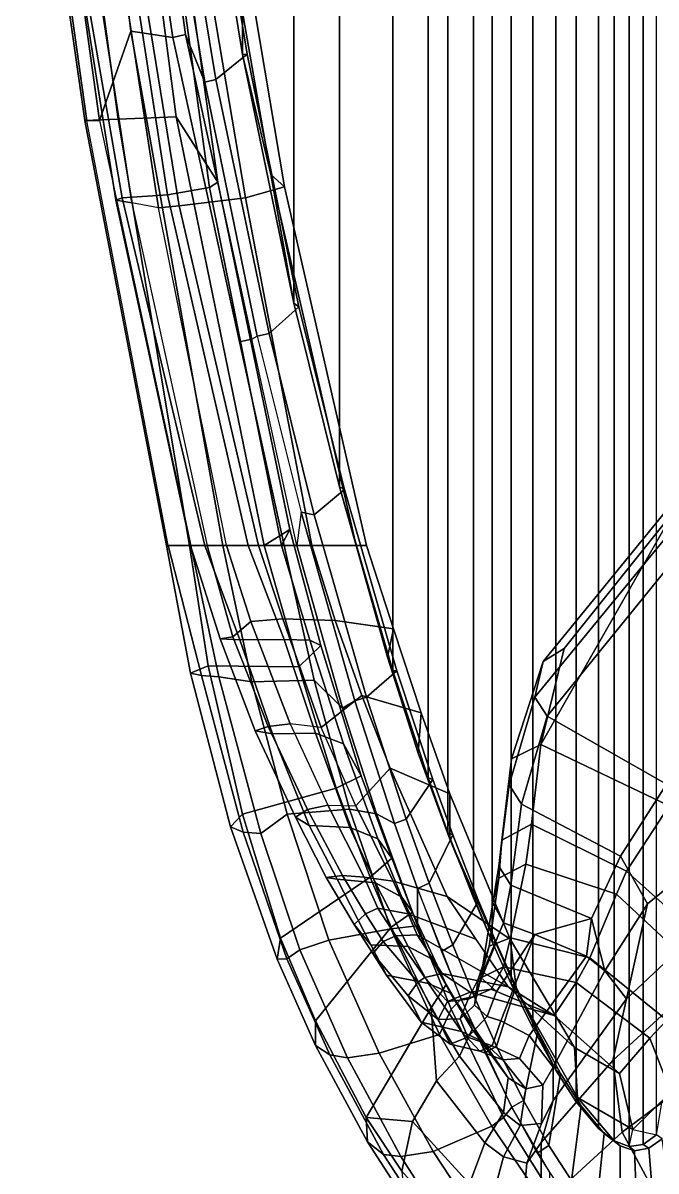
# Model space of a CAD drawing. Header units: inches. Extents: x -15.6 to 12, y -13.7 to 13.7.
# Drawn here: x -13.2 to -9.93, y -10.49 to -4.57 of the extents above; entities that cross this region are included whole.
import ezdxf

# ---------------------------------------------------------------- set-up
doc = ezdxf.new("R2010")
doc.units = ezdxf.units.IN
doc.header["$MEASUREMENT"] = 0
doc.layers.add('SEAT-FABRICBACK', color=5, linetype='Continuous')
doc.layers.add('SEAT-FRAME', color=5, linetype='Continuous')

msp = doc.modelspace()

# ---------------------------------------------------------------- linework, layer by layer
at = {"layer": 'SEAT-FABRICBACK'}
for points in [[(-10.23, -10.2719, 36.7637), (-10.1486, -10.3362, 36.498), (-10.1486, 10.3362, 36.498), (-10.23, 10.2719, 36.7637)], [(-10.0717, -10.3642, 36.2099), (-10.0717, 10.3642, 36.2099), (-10.1486, 10.3362, 36.498), (-10.1486, -10.3362, 36.498)], [(-10.0717, -10.3642, 36.2099), (-9.999, -10.3537, 35.8952), (-9.999, 10.3537, 35.8952), (-10.0717, 10.3642, 36.2099)], [(-9.9306, -10.3041, 35.5561), (-9.9306, 10.3041, 35.5561), (-9.999, 10.3537, 35.8952), (-9.999, -10.3537, 35.8952)], [(-10.23, -10.2719, 36.7637), (-10.23, 10.2719, 36.7637), (-10.3448, 10.1342, 37.0857), (-10.3448, -10.1342, 37.0857)], [(-10.4499, -9.971, 37.342), (-10.3448, -10.1342, 37.0857), (-10.3448, 10.1342, 37.0857), (-10.4499, 9.971, 37.342)], [(-10.4499, -9.971, 37.342), (-10.4499, 9.971, 37.342), (-10.5692, 9.7523, 37.5995), (-10.5692, -9.7523, 37.5995)], [(-10.6805, -9.5248, 37.8159), (-10.5692, -9.7523, 37.5995), (-10.5692, 9.7523, 37.5995), (-10.6805, 9.5248, 37.8159)], [(-10.6805, -9.5248, 37.8159), (-10.6805, 9.5248, 37.8159), (-10.7789, 9.3083, 37.9903), (-10.7789, -9.3083, 37.9903)], [(-10.8748, -9.0807, 38.1405), (-10.7789, -9.3083, 37.9903), (-10.7789, 9.3083, 37.9903), (-10.8748, 9.0807, 38.1405)], [(-10.8748, -9.0807, 38.1405), (-10.8748, 9.0807, 38.1405), (-11.0067, 8.7439, 38.3205), (-11.0067, -8.7439, 38.3205)], [(-11.1085, -8.4624, 38.4381), (-11.0067, -8.7439, 38.3205), (-11.0067, 8.7439, 38.3205), (-11.1085, 8.4624, 38.4381)], [(-11.1085, -8.4624, 38.4381), (-11.1085, 8.4624, 38.4381), (-11.2918, 7.9094, 38.6159), (-11.2918, -7.9094, 38.6159)], [(-11.5667, -6.9597, 38.84), (-11.2918, -7.9094, 38.6159), (-11.2918, 7.9094, 38.6159), (-11.5667, 6.9597, 38.84)], [(-11.5667, -6.9597, 38.84), (-11.5667, 6.9597, 38.84), (-11.803, 6.012, 39.0286), (-11.803, -6.012, 39.0286)], [(-12.0665, -4.7289, 39.2384), (-11.803, -6.012, 39.0286), (-11.803, 6.012, 39.0286), (-12.0665, 4.7289, 39.2384)], [(-12.0665, -4.7289, 39.2384), (-12.0665, 4.7289, 39.2384), (-12.211, 3.8391, 39.3488), (-12.211, -3.8391, 39.3488)]]:
    msp.add_3dface(points, dxfattribs=at)
at = {"layer": 'SEAT-FRAME'}
for points in [[(-12.7083, -5.0633, 38.9691), (-12.8805, -5.0707, 39.3653), (-13.2002, -2.8321, 39.5915), (-13.0144, -2.8199, 39.2024)], [(-12.8805, -5.0707, 39.3653), (-12.8704, -5.0718, 39.6491), (-13.1841, -2.8349, 39.8781), (-13.2002, -2.8321, 39.5915)], [(-12.8704, -5.0718, 39.6491), (-12.806, -5.0703, 39.7698), (-13.1169, -2.8336, 40.0006), (-13.1841, -2.8349, 39.8781)], [(-13.1169, -2.8336, 40.0006), (-12.806, -5.0703, 39.7698), (-12.6442, -4.6089, 39.8551), (-12.8647, -2.7879, 40.0053)], [(-12.7037, -2.8043, 39.012), (-12.4091, -5.0517, 38.7554), (-12.7083, -5.0633, 38.9691), (-13.0144, -2.8199, 39.2024)], [(-12.8647, -2.7879, 40.0053), (-12.6442, -4.6089, 39.8551), (-12.4261, -4.6413, 39.798), (-12.7016, -2.8108, 39.9696)], [(-12.4509, -3.5632, 38.6715), (-12.1951, -5.3889, 38.448), (-12.4091, -5.0517, 38.7554), (-12.7037, -2.8043, 39.012)], [(-12.3606, -4.6258, 39.7594), (-12.5545, -3.2375, 39.8934), (-12.7016, -2.8108, 39.9696), (-12.4261, -4.6413, 39.798)], [(-11.8511, -5.4132, 38.4467), (-12.156, -3.595, 38.468), (-12.2416, -3.5126, 39.2788), (-11.9211, -5.3484, 39.0549)], [(-12.2416, -3.5126, 39.2788), (-12.211, -3.8391, 39.3488), (-12.0665, -4.7289, 39.2384), (-11.9211, -5.3484, 39.0549)], [(-12.4884, -3.5929, 38.3807), (-12.7313, -3.6628, 37.6948), (-12.455, -5.4534, 37.7624), (-12.2383, -5.416, 38.1804)], [(-12.4884, -3.5929, 38.3807), (-12.2383, -5.416, 38.1804), (-12.1951, -5.3889, 38.448), (-12.4509, -3.5632, 38.6715)], [(-11.8511, -5.4132, 38.4467), (-12.0513, -5.4685, 37.8669), (-12.3579, -3.6616, 37.8156), (-12.156, -3.595, 38.468)], [(-12.9956, -3.6973, 37.3582), (-12.6884, -5.4699, 37.5307), (-12.455, -5.4534, 37.7624), (-12.7313, -3.6628, 37.6948)], [(-12.3936, -5.51, 37.3669), (-12.6853, -3.7224, 37.2229), (-12.3579, -3.6616, 37.8156), (-12.0513, -5.4685, 37.8669)], [(-12.9956, -3.6973, 37.3582), (-13.0012, -3.7095, 37.2313), (-12.7205, -5.482, 37.4081), (-12.6884, -5.4699, 37.5307)], [(-13.0012, -3.7095, 37.2313), (-12.9118, -3.7108, 37.1338), (-12.6381, -5.4956, 37.3103), (-12.7205, -5.482, 37.4081)], [(-12.9118, -3.7108, 37.1338), (-12.7796, -3.7162, 37.1303), (-12.5008, -5.5215, 37.3075), (-12.6381, -5.4956, 37.3103)], [(-12.7796, -3.7162, 37.1303), (-12.6853, -3.7224, 37.2229), (-12.3936, -5.51, 37.3669), (-12.5008, -5.5215, 37.3075)], [(-12.205, -4.8586, 39.6495), (-12.0439, -4.7284, 39.2746), (-12.1871, -3.8449, 39.3833), (-12.3646, -3.8891, 39.7695)], [(-12.211, -3.8391, 39.3488), (-12.1871, -3.8449, 39.3833), (-12.0439, -4.7284, 39.2746), (-12.0665, -4.7289, 39.2384)], [(-12.46, -3.9143, 39.8281), (-12.3606, -4.6258, 39.7594), (-12.2622, -4.872, 39.6683), (-12.4216, -3.9005, 39.7896)], [(-12.205, -4.8586, 39.6495), (-12.3646, -3.8891, 39.7695), (-12.4216, -3.9005, 39.7896), (-12.2622, -4.872, 39.6683)], [(-12.3341, -7.2625, 39.4447), (-12.1692, -7.2625, 39.4559), (-12.6442, -4.6089, 39.8551), (-12.806, -5.0703, 39.7698)], [(-12.1692, -7.2625, 39.4559), (-11.8526, -7.2625, 39.3682), (-12.4261, -4.6413, 39.798), (-12.6442, -4.6089, 39.8551)], [(-12.0184, -6.1985, 39.502), (-12.3606, -4.6258, 39.7594), (-12.4261, -4.6413, 39.798), (-12.0824, -6.2122, 39.5404)], [(-11.9914, -6.1823, 39.4523), (-12.2622, -4.872, 39.6683), (-12.3606, -4.6258, 39.7594), (-12.0184, -6.1985, 39.502)], [(-12.205, -4.8586, 39.6495), (-11.9302, -6.1698, 39.4295), (-11.7757, -6.0319, 39.0616), (-12.0439, -4.7284, 39.2746)], [(-11.803, -6.012, 39.0286), (-12.0665, -4.7289, 39.2384), (-12.0439, -4.7284, 39.2746), (-11.7757, -6.0319, 39.0616)], [(-11.803, -6.012, 39.0286), (-11.9211, -5.3484, 39.0549), (-12.0665, -4.7289, 39.2384)], [(-12.205, -4.8586, 39.6495), (-12.2622, -4.872, 39.6683), (-11.9914, -6.1823, 39.4523), (-11.9302, -6.1698, 39.4295)], [(-12.7083, -5.0633, 38.9691), (-12.3412, -7.2625, 38.7516), (-12.4593, -7.2625, 39.065), (-12.8805, -5.0707, 39.3653)], [(-12.8805, -5.0707, 39.3653), (-12.4593, -7.2625, 39.065), (-12.4515, -7.2625, 39.3597), (-12.8704, -5.0718, 39.6491)], [(-12.3341, -7.2625, 39.4447), (-12.4515, -7.2625, 39.3597), (-12.8704, -5.0718, 39.6491), (-12.806, -5.0703, 39.7698)], [(-11.9547, -7.2625, 38.3983), (-12.3412, -7.2625, 38.7516), (-12.7083, -5.0633, 38.9691), (-12.4091, -5.0517, 38.7554)], [(-11.8231, -7.181, 38.1776), (-11.9547, -7.2625, 38.3983), (-12.4091, -5.0517, 38.7554), (-12.1951, -5.3889, 38.448)], [(-12.2383, -5.416, 38.1804), (-11.8652, -7.2625, 37.9686), (-11.8231, -7.181, 38.1776), (-12.1951, -5.3889, 38.448)], [(-11.4804, -7.2625, 38.6946), (-11.4273, -7.2625, 38.1711), (-11.8511, -5.4132, 38.4467), (-11.9211, -5.3484, 39.0549)], [(-11.9211, -5.3484, 39.0549), (-11.803, -6.012, 39.0286), (-11.5667, -6.9597, 38.84), (-11.4804, -7.2625, 38.6946)], [(-12.2383, -5.416, 38.1804), (-12.455, -5.4534, 37.7624), (-12.0383, -7.2625, 37.7779), (-11.8652, -7.2625, 37.9686)], [(-11.7091, -7.2625, 37.6847), (-12.0513, -5.4685, 37.8669), (-11.8511, -5.4132, 38.4467), (-11.4273, -7.2625, 38.1711)], [(-12.6884, -5.4699, 37.5307), (-12.7205, -5.482, 37.4081), (-12.3351, -7.2625, 37.5312), (-12.2609, -7.2625, 37.6693)], [(-12.6381, -5.4956, 37.3103), (-12.2503, -7.2625, 37.4139), (-12.3351, -7.2625, 37.5312), (-12.7205, -5.482, 37.4081)], [(-12.6884, -5.4699, 37.5307), (-12.2609, -7.2625, 37.6693), (-12.0383, -7.2625, 37.7779), (-12.455, -5.4534, 37.7624)], [(-12.1494, -7.2625, 37.3962), (-12.5008, -5.5215, 37.3075), (-12.6381, -5.4956, 37.3103), (-12.2503, -7.2625, 37.4139)], [(-11.7091, -7.2625, 37.6847), (-11.9846, -7.2625, 37.4553), (-12.3936, -5.51, 37.3669), (-12.0513, -5.4685, 37.8669)], [(-12.3936, -5.51, 37.3669), (-11.9846, -7.2625, 37.4553), (-12.1494, -7.2625, 37.3962), (-12.5008, -5.5215, 37.3075)], [(-11.6976, -7.1047, 39.238), (-11.5403, -6.9748, 38.871), (-11.7757, -6.0319, 39.0616), (-11.9302, -6.1698, 39.4295)], [(-11.803, -6.012, 39.0286), (-11.7757, -6.0319, 39.0616), (-11.5403, -6.9748, 38.871), (-11.5667, -6.9597, 38.84)], [(-12.0184, -6.1985, 39.502), (-12.0824, -6.2122, 39.5404), (-11.8526, -7.2625, 39.3682), (-11.7869, -7.2625, 39.3278)], [(-12.0184, -6.1985, 39.502), (-11.9914, -6.1823, 39.4523), (-11.7651, -7.092, 39.2647), (-11.7869, -7.2625, 39.3278)], [(-11.6976, -7.1047, 39.238), (-11.9302, -6.1698, 39.4295), (-11.9914, -6.1823, 39.4523), (-11.7651, -7.092, 39.2647)], [(-9.8649, -8.6069, 32.431), (-8.6729, -7.0975, 28.5796), (-9.5879, -6.6457, 28.3812), (-10.5281, -8.2904, 32.4046)], [(-9.5879, -6.6457, 28.3812), (-9.6784, -6.8829, 28.7458), (-10.4077, -7.7956, 31.5348), (-10.5281, -8.2904, 32.4046)], [(-9.7751, -6.9547, 28.7616), (-10.5148, -7.8623, 31.5097), (-10.4077, -7.7956, 31.5348), (-9.6784, -6.8829, 28.7458)], [(-11.6976, -7.1047, 39.238), (-11.4278, -8.0465, 39.0129), (-11.27, -7.9097, 38.6531), (-11.5403, -6.9748, 38.871)], [(-11.2918, -7.9094, 38.6159), (-11.5667, -6.9597, 38.84), (-11.5403, -6.9748, 38.871), (-11.27, -7.9097, 38.6531)], [(-11.3184, -7.8395, 38.5576), (-11.4804, -7.2625, 38.6946), (-11.5667, -6.9597, 38.84), (-11.2918, -7.9094, 38.6159)], [(-9.8022, -7.1232, 28.7585), (-10.5578, -8.0454, 31.5), (-10.5148, -7.8623, 31.5097), (-9.7751, -6.9547, 28.7616)], [(-11.487, -8.0657, 39.0305), (-11.7651, -7.092, 39.2647), (-11.7869, -7.2625, 39.3278), (-11.5511, -8.1024, 39.1125)], [(-11.6976, -7.1047, 39.238), (-11.7651, -7.092, 39.2647), (-11.487, -8.0657, 39.0305), (-11.4278, -8.0465, 39.0129)], [(-10.5578, -8.0454, 31.5), (-9.8022, -7.1232, 28.7585), (-9.7378, -7.2119, 28.7733), (-10.4956, -8.1433, 31.5142)], [(-11.9547, -7.2625, 38.3983), (-11.8231, -7.181, 38.1776), (-11.6627, -7.7795, 38.0857), (-11.7761, -7.8895, 38.2544)], [(-11.7199, -7.7522, 37.8746), (-11.6627, -7.7795, 38.0857), (-11.8231, -7.181, 38.1776), (-11.8652, -7.2625, 37.9686)], [(-10.4956, -8.1433, 31.5142), (-9.7378, -7.2119, 28.7733), (-9.0283, -7.593, 28.9361), (-9.8788, -8.4941, 31.6456)], [(-12.2437, -7.8848, 38.7285), (-12.3355, -7.9224, 39.1193), (-12.4593, -7.2625, 39.065), (-12.3412, -7.2625, 38.7516)], [(-12.3355, -7.9224, 39.1193), (-12.2785, -7.9345, 39.2555), (-12.4515, -7.2625, 39.3597), (-12.4593, -7.2625, 39.065)], [(-12.2785, -7.9345, 39.2555), (-12.1897, -7.9413, 39.3032), (-12.3341, -7.2625, 39.4447), (-12.4515, -7.2625, 39.3597)], [(-12.2437, -7.8848, 38.7285), (-12.3412, -7.2625, 38.7516), (-11.9547, -7.2625, 38.3983), (-11.7761, -7.8895, 38.2544)], [(-12.1816, -7.7445, 37.4911), (-12.3351, -7.2625, 37.5312), (-12.2503, -7.2625, 37.4139), (-12.1171, -7.7351, 37.3854)], [(-12.1816, -7.7445, 37.4911), (-12.081, -7.7498, 37.6305), (-12.2609, -7.2625, 37.6693), (-12.3351, -7.2625, 37.5312)], [(-12.3341, -7.2625, 39.4447), (-12.1897, -7.9413, 39.3032), (-12.0186, -7.9672, 39.3103), (-12.1692, -7.2625, 39.4559)], [(-11.8528, -7.7478, 37.736), (-12.0383, -7.2625, 37.7779), (-12.2609, -7.2625, 37.6693), (-12.081, -7.7498, 37.6305)], [(-12.2503, -7.2625, 37.4139), (-12.1494, -7.2625, 37.3962), (-12.0249, -7.6558, 37.3626), (-12.1171, -7.7351, 37.3854)], [(-12.1692, -7.2625, 39.4559), (-12.0186, -7.9672, 39.3103), (-11.6974, -7.9583, 39.2233), (-11.8526, -7.2625, 39.3682)], [(-11.9846, -7.2625, 37.4553), (-11.8596, -7.6421, 37.4288), (-12.0249, -7.6558, 37.3626), (-12.1494, -7.2625, 37.3962)], [(-11.8528, -7.7478, 37.736), (-11.7199, -7.7522, 37.8746), (-11.8652, -7.2625, 37.9686), (-12.0383, -7.2625, 37.7779)], [(-11.9846, -7.2625, 37.4553), (-11.7091, -7.2625, 37.6847), (-11.5882, -7.6506, 37.612), (-11.8596, -7.6421, 37.4288)], [(-11.8526, -7.2625, 39.3682), (-11.6974, -7.9583, 39.2233), (-11.5511, -8.1024, 39.1125), (-11.7869, -7.2625, 39.3278)], [(-11.4273, -7.2625, 38.1711), (-11.2871, -7.6939, 38.106), (-11.5882, -7.6506, 37.612), (-11.7091, -7.2625, 37.6847)], [(-11.4273, -7.2625, 38.1711), (-11.4804, -7.2625, 38.6946), (-11.3184, -7.8395, 38.5576), (-11.2871, -7.6939, 38.106)], [(-12.0249, -7.6558, 37.3626), (-11.8596, -7.6421, 37.4288), (-11.6617, -8.2023, 37.3059), (-11.8213, -8.1828, 37.2729)], [(-11.8596, -7.6421, 37.4288), (-11.5882, -7.6506, 37.612), (-11.4514, -8.0376, 37.5286), (-11.6617, -8.2023, 37.3059)], [(-12.1171, -7.7351, 37.3854), (-12.0249, -7.6558, 37.3626), (-11.8213, -8.1828, 37.2729), (-11.9355, -8.1972, 37.2994)], [(-11.5882, -7.6506, 37.612), (-11.2871, -7.6939, 38.106), (-11.1452, -8.126, 37.9697), (-11.4514, -8.0376, 37.5286)], [(-11.1452, -8.126, 37.9697), (-11.2871, -7.6939, 38.106), (-11.3184, -7.8395, 38.5576), (-11.1608, -8.3357, 38.404)], [(-12.1816, -7.7445, 37.4911), (-12.1171, -7.7351, 37.3854), (-11.9355, -8.1972, 37.2994), (-12.0013, -8.2198, 37.398)], [(-12.0013, -8.2198, 37.398), (-11.9131, -8.2353, 37.5345), (-12.081, -7.7498, 37.6305), (-12.1816, -7.7445, 37.4911)], [(-11.6898, -8.2323, 37.6323), (-11.8528, -7.7478, 37.736), (-12.081, -7.7498, 37.6305), (-11.9131, -8.2353, 37.5345)], [(-11.6898, -8.2323, 37.6323), (-11.5458, -8.2867, 37.745), (-11.7199, -7.7522, 37.8746), (-11.8528, -7.7478, 37.736)], [(-11.7199, -7.7522, 37.8746), (-11.5458, -8.2867, 37.745), (-11.4554, -8.4511, 37.8942), (-11.6627, -7.7795, 38.0857)], [(-11.5829, -8.5153, 38.0587), (-11.7761, -7.8895, 38.2544), (-11.6627, -7.7795, 38.0857), (-11.4554, -8.4511, 37.8942)], [(-10.6792, -8.3647, 32.3168), (-10.5281, -8.2904, 32.4046), (-10.4077, -7.7956, 31.5348), (-10.5148, -7.8623, 31.5097)], [(-11.3184, -7.8395, 38.5576), (-11.2918, -7.9094, 38.6159), (-11.1085, -8.4624, 38.4381), (-11.1608, -8.3357, 38.404)], [(-10.6906, -8.4989, 32.3148), (-10.6792, -8.3647, 32.3168), (-10.5148, -7.8623, 31.5097), (-10.5578, -8.0454, 31.5)], [(-12.2437, -7.8848, 38.7285), (-12.0673, -8.6505, 38.6095), (-12.1286, -8.7157, 38.8987), (-12.3355, -7.9224, 39.1193)], [(-12.3355, -7.9224, 39.1193), (-12.1286, -8.7157, 38.8987), (-12.0644, -8.7422, 39.0288), (-12.2785, -7.9345, 39.2555)], [(-12.2785, -7.9345, 39.2555), (-12.0644, -8.7422, 39.0288), (-11.9731, -8.7487, 39.0715), (-12.1897, -7.9413, 39.3032)], [(-12.2437, -7.8848, 38.7285), (-11.7761, -7.8895, 38.2544), (-11.5829, -8.5153, 38.0587), (-12.0673, -8.6505, 38.6095)], [(-11.2229, -8.6757, 38.8114), (-11.0856, -8.4705, 38.4751), (-11.27, -7.9097, 38.6531), (-11.4278, -8.0465, 39.0129)], [(-11.2918, -7.9094, 38.6159), (-11.27, -7.9097, 38.6531), (-11.0856, -8.4705, 38.4751), (-11.1085, -8.4624, 38.4381)], [(-11.9731, -8.7487, 39.0715), (-11.8359, -8.6502, 39.1181), (-12.0186, -7.9672, 39.3103), (-12.1897, -7.9413, 39.3032)], [(-11.8359, -8.6502, 39.1181), (-11.5141, -8.624, 39.0316), (-11.6974, -7.9583, 39.2233), (-12.0186, -7.9672, 39.3103)], [(-11.5141, -8.624, 39.0316), (-11.3763, -8.6488, 38.9289), (-11.5511, -8.1024, 39.1125), (-11.6974, -7.9583, 39.2233)], [(-11.4822, -8.607, 37.1468), (-11.6617, -8.2023, 37.3059), (-11.4514, -8.0376, 37.5286), (-11.3042, -8.4128, 37.4105)], [(-11.2229, -8.6757, 38.8114), (-11.4278, -8.0465, 39.0129), (-11.487, -8.0657, 39.0305), (-11.2835, -8.6975, 38.8309)], [(-11.3042, -8.4128, 37.4105), (-11.4514, -8.0376, 37.5286), (-11.1452, -8.126, 37.9697), (-10.997, -8.5442, 37.8062)], [(-10.5578, -8.0454, 31.5), (-10.4956, -8.1433, 31.5142), (-10.6279, -8.5985, 32.3279), (-10.6906, -8.4989, 32.3148)], [(-11.487, -8.0657, 39.0305), (-11.5511, -8.1024, 39.1125), (-11.3763, -8.6488, 38.9289), (-11.2835, -8.6975, 38.8309)], [(-11.1452, -8.126, 37.9697), (-11.1608, -8.3357, 38.404), (-10.9964, -8.7789, 38.2104), (-10.997, -8.5442, 37.8062)], [(-10.4956, -8.1433, 31.5142), (-9.8788, -8.4941, 31.6456), (-10.1166, -8.8663, 32.4373), (-10.6279, -8.5985, 32.3279)], [(-11.7939, -8.6653, 37.2212), (-12.0013, -8.2198, 37.398), (-11.9355, -8.1972, 37.2994), (-11.7321, -8.6251, 37.1361)], [(-11.9131, -8.2353, 37.5345), (-12.0013, -8.2198, 37.398), (-11.7939, -8.6653, 37.2212), (-11.7235, -8.709, 37.3511)], [(-11.7321, -8.6251, 37.1361), (-11.9355, -8.1972, 37.2994), (-11.8213, -8.1828, 37.2729), (-11.6266, -8.6033, 37.1098)], [(-11.6898, -8.2323, 37.6323), (-11.9131, -8.2353, 37.5345), (-11.7235, -8.709, 37.3511), (-11.5126, -8.7183, 37.4329)], [(-11.6617, -8.2023, 37.3059), (-11.8213, -8.1828, 37.2729), (-11.6266, -8.6033, 37.1098), (-11.4822, -8.607, 37.1468)], [(-11.5458, -8.2867, 37.745), (-11.6898, -8.2323, 37.6323), (-11.5126, -8.7183, 37.4329), (-11.3695, -8.7768, 37.5226)], [(-11.3695, -8.7768, 37.5226), (-11.2967, -8.8776, 37.6887), (-11.4554, -8.4511, 37.8942), (-11.5458, -8.2867, 37.745)], [(-10.6792, -8.3647, 32.3168), (-10.7294, -8.7846, 32.9659), (-10.5751, -8.7012, 33.0276), (-10.5281, -8.2904, 32.4046)], [(-10.5281, -8.2904, 32.4046), (-10.5751, -8.7012, 33.0276), (-10.0852, -8.9433, 33.1419), (-9.8649, -8.6069, 32.431)], [(-10.9964, -8.7789, 38.2104), (-11.1608, -8.3357, 38.404), (-11.1085, -8.4624, 38.4381), (-11.0067, -8.7439, 38.3205)], [(-11.4822, -8.607, 37.1468), (-11.3042, -8.4128, 37.4105), (-11.0106, -9.0738, 37), (-11.2893, -8.9949, 36.8736)], [(-11.3042, -8.4128, 37.4105), (-10.997, -8.5442, 37.8062), (-10.6865, -9.2954, 37.3558), (-11.0106, -9.0738, 37)], [(-10.6906, -8.4989, 32.3148), (-10.7441, -8.9176, 32.9684), (-10.7294, -8.7846, 32.9659), (-10.6792, -8.3647, 32.3168)], [(-11.5829, -8.5153, 38.0587), (-11.4554, -8.4511, 37.8942), (-11.2967, -8.8776, 37.6887), (-11.4076, -8.9751, 37.8462)], [(-11.2229, -8.6757, 38.8114), (-11.1041, -9.0064, 38.6689), (-10.9818, -8.7571, 38.3509), (-11.0856, -8.4705, 38.4751)], [(-11.0067, -8.7439, 38.3205), (-11.1085, -8.4624, 38.4381), (-11.0856, -8.4705, 38.4751), (-10.9818, -8.7571, 38.3509)], [(-11.8706, -9.2897, 38.4195), (-12.0673, -8.6505, 38.6095), (-11.5829, -8.5153, 38.0587), (-11.4076, -8.9751, 37.8462)], [(-10.7441, -8.9176, 32.9684), (-10.6906, -8.4989, 32.3148), (-10.6279, -8.5985, 32.3279), (-10.6817, -9.0153, 32.9791)], [(-10.1166, -8.8663, 32.4373), (-9.8788, -8.4941, 31.6456), (-9.6323, -8.8338, 31.847), (-9.9762, -9.1129, 32.6846)], [(-10.6865, -9.2954, 37.3558), (-10.997, -8.5442, 37.8062), (-10.9964, -8.7789, 38.2104), (-10.6539, -9.5557, 37.6736)], [(-11.8359, -8.6502, 39.1181), (-11.6213, -9.2993, 38.8669), (-11.3018, -9.2409, 38.7813), (-11.5141, -8.624, 39.0316)], [(-11.7939, -8.6653, 37.2212), (-11.7321, -8.6251, 37.1361), (-11.5502, -8.9666, 36.8918), (-11.6353, -8.9773, 36.9931)], [(-11.7321, -8.6251, 37.1361), (-11.6266, -8.6033, 37.1098), (-11.44, -8.9753, 36.846), (-11.5502, -8.9666, 36.8918)], [(-11.6266, -8.6033, 37.1098), (-11.4822, -8.607, 37.1468), (-11.2893, -8.9949, 36.8736), (-11.44, -8.9753, 36.846)], [(-11.5141, -8.624, 39.0316), (-11.3018, -9.2409, 38.7813), (-11.1643, -9.2263, 38.6743), (-11.3763, -8.6488, 38.9289)], [(-11.1645, -9.0332, 38.6884), (-11.2835, -8.6975, 38.8309), (-11.3763, -8.6488, 38.9289), (-11.1643, -9.2263, 38.6743)], [(-10.6817, -9.0153, 32.9791), (-10.6279, -8.5985, 32.3279), (-10.1166, -8.8663, 32.4373), (-10.2661, -9.1882, 33.0848)], [(-9.5689, -9.406, 33.2007), (-9.3833, -9.2061, 32.5326), (-9.8649, -8.6069, 32.431), (-10.0852, -8.9433, 33.1419)], [(-11.8706, -9.2897, 38.4195), (-11.8888, -9.3975, 38.6395), (-12.1286, -8.7157, 38.8987), (-12.0673, -8.6505, 38.6095)], [(-11.9731, -8.7487, 39.0715), (-11.772, -9.3496, 38.832), (-11.6213, -9.2993, 38.8669), (-11.8359, -8.6502, 39.1181)], [(-11.7235, -8.709, 37.3511), (-11.7939, -8.6653, 37.2212), (-11.6353, -8.9773, 36.9931), (-11.5794, -8.9856, 37.1721)], [(-11.3807, -9.0033, 37.2511), (-11.5126, -8.7183, 37.4329), (-11.7235, -8.709, 37.3511), (-11.5794, -8.9856, 37.1721)], [(-11.2229, -8.6757, 38.8114), (-11.2835, -8.6975, 38.8309), (-11.1645, -9.0332, 38.6884), (-11.1041, -9.0064, 38.6689)], [(-10.7435, -8.9796, 33.4617), (-10.605, -8.9074, 33.491), (-10.5751, -8.7012, 33.0276), (-10.7294, -8.7846, 32.9659)], [(-10.0852, -8.9433, 33.1419), (-10.5751, -8.7012, 33.0276), (-10.605, -8.9074, 33.491), (-10.1372, -9.0631, 33.516)], [(-11.8888, -9.3975, 38.6395), (-11.8377, -9.3968, 38.7559), (-12.0644, -8.7422, 39.0288), (-12.1286, -8.7157, 38.8987)], [(-11.8377, -9.3968, 38.7559), (-11.772, -9.3496, 38.832), (-11.9731, -8.7487, 39.0715), (-12.0644, -8.7422, 39.0288)], [(-11.2456, -9.0772, 37.3392), (-11.3695, -8.7768, 37.5226), (-11.5126, -8.7183, 37.4329), (-11.3807, -9.0033, 37.2511)], [(-10.9823, -9.3246, 38.5026), (-10.8492, -9.0973, 38.1686), (-10.9818, -8.7571, 38.3509), (-11.1041, -9.0064, 38.6689)], [(-10.9964, -8.7789, 38.2104), (-11.0067, -8.7439, 38.3205), (-10.8748, -9.0807, 38.1405), (-10.7789, -9.3083, 37.9903)], [(-11.0067, -8.7439, 38.3205), (-10.9818, -8.7571, 38.3509), (-10.8492, -9.0973, 38.1686), (-10.8748, -9.0807, 38.1405)], [(-11.3695, -8.7768, 37.5226), (-11.2456, -9.0772, 37.3392), (-11.1897, -9.1555, 37.5298), (-11.2967, -8.8776, 37.6887)], [(-10.6539, -9.5557, 37.6736), (-10.9964, -8.7789, 38.2104), (-10.7789, -9.3083, 37.9903), (-10.6805, -9.5248, 37.8159)], [(-10.7744, -9.1077, 33.4552), (-10.7435, -8.9796, 33.4617), (-10.7294, -8.7846, 32.9659), (-10.7441, -8.9176, 32.9684)], [(-11.2997, -9.2325, 37.6837), (-11.4076, -8.9751, 37.8462), (-11.2967, -8.8776, 37.6887), (-11.1897, -9.1555, 37.5298)], [(-10.1166, -8.8663, 32.4373), (-9.9762, -9.1129, 32.6846), (-10.1971, -9.4574, 33.5482), (-10.2661, -9.1882, 33.0848)], [(-9.6323, -8.8338, 31.847), (-9.5236, -9.074, 31.6974), (-10.086, -9.602, 33.2509), (-9.9762, -9.1129, 32.6846)], [(-10.6832, -9.2886, 34.2814), (-10.605, -8.9074, 33.491), (-10.7435, -8.9796, 33.4617), (-10.7947, -9.331, 34.2586)], [(-10.7441, -8.9176, 32.9684), (-10.6817, -9.0153, 32.9791), (-10.7208, -9.2112, 33.4665), (-10.7744, -9.1077, 33.4552)], [(-10.2749, -9.3915, 34.3331), (-10.1372, -9.0631, 33.516), (-10.605, -8.9074, 33.491), (-10.6832, -9.2886, 34.2814)], [(-9.5689, -9.406, 33.2007), (-10.0852, -8.9433, 33.1419), (-10.1372, -9.0631, 33.516), (-9.6699, -9.4979, 33.5507)], [(-11.8706, -9.2897, 38.4195), (-11.4076, -8.9751, 37.8462), (-11.2997, -9.2325, 37.6837), (-11.6907, -9.7165, 38.193)], [(-11.4907, -9.2191, 36.7417), (-11.6353, -8.9773, 36.9931), (-11.5502, -8.9666, 36.8918), (-11.433, -9.1648, 36.6818)], [(-11.4047, -9.3238, 36.8609), (-11.5794, -8.9856, 37.1721), (-11.6353, -8.9773, 36.9931), (-11.4907, -9.2191, 36.7417)], [(-11.3807, -9.0033, 37.2511), (-11.5794, -8.9856, 37.1721), (-11.4047, -9.3238, 36.8609), (-11.2122, -9.3326, 36.9664)], [(-11.433, -9.1648, 36.6818), (-11.5502, -8.9666, 36.8918), (-11.44, -8.9753, 36.846), (-11.3681, -9.1351, 36.6698)], [(-11.3681, -9.1351, 36.6698), (-11.44, -8.9753, 36.846), (-11.2893, -8.9949, 36.8736), (-11.2115, -9.1638, 36.6796)], [(-11.2456, -9.0772, 37.3392), (-11.3807, -9.0033, 37.2511), (-11.2122, -9.3326, 36.9664), (-11.0919, -9.396, 37.0577)], [(-11.2115, -9.1638, 36.6796), (-11.2893, -8.9949, 36.8736), (-11.0106, -9.0738, 37), (-10.8623, -9.2948, 36.7066)], [(-10.7947, -9.331, 34.2586), (-10.7435, -8.9796, 33.4617), (-10.7744, -9.1077, 33.4552), (-10.8379, -9.492, 34.2197)], [(-10.9823, -9.3246, 38.5026), (-11.1041, -9.0064, 38.6689), (-11.1645, -9.0332, 38.6884), (-11.0397, -9.359, 38.5142)], [(-11.1645, -9.0332, 38.6884), (-11.1643, -9.2263, 38.6743), (-10.9899, -9.656, 38.4222), (-10.9386, -9.604, 38.354)], [(-10.7208, -9.2112, 33.4665), (-10.6817, -9.0153, 32.9791), (-10.2661, -9.1882, 33.0848), (-10.5582, -9.2711, 33.5008)], [(-9.8777, -9.7125, 34.3929), (-9.6699, -9.4979, 33.5507), (-10.1372, -9.0631, 33.516), (-10.2749, -9.3915, 34.3331)], [(-11.0919, -9.396, 37.0577), (-11.0158, -9.5293, 37.2043), (-11.1897, -9.1555, 37.5298), (-11.2456, -9.0772, 37.3392)], [(-10.6967, -9.5415, 36.3789), (-11.0106, -9.0738, 37), (-10.6865, -9.2954, 37.3558), (-10.3542, -9.8533, 36.6796)], [(-10.9823, -9.3246, 38.5026), (-10.8713, -9.5908, 38.3275), (-10.7582, -9.3126, 38.0242), (-10.8492, -9.0973, 38.1686)], [(-10.7789, -9.3083, 37.9903), (-10.8748, -9.0807, 38.1405), (-10.8492, -9.0973, 38.1686), (-10.7582, -9.3126, 38.0242)], [(-10.8379, -9.492, 34.2197), (-10.7744, -9.1077, 33.4552), (-10.7208, -9.2112, 33.4665)], [(-10.1971, -9.4574, 33.5482), (-9.9762, -9.1129, 32.6846), (-10.086, -9.602, 33.2509)], [(-9.6113, -9.4198, 31.6722), (-10.1563, -9.9214, 33.2157), (-10.086, -9.602, 33.2509), (-9.5236, -9.074, 31.6974)], [(-11.4907, -9.2191, 36.7417), (-11.433, -9.1648, 36.6818), (-11.341, -9.3073, 36.516), (-11.3943, -9.369, 36.5623)], [(-11.433, -9.1648, 36.6818), (-11.3681, -9.1351, 36.6698), (-11.2758, -9.2782, 36.5025), (-11.341, -9.3073, 36.516)], [(-11.3681, -9.1351, 36.6698), (-11.2115, -9.1638, 36.6796), (-11.1665, -9.2723, 36.5225), (-11.2758, -9.2782, 36.5025)], [(-11.2997, -9.2325, 37.6837), (-11.1897, -9.1555, 37.5298), (-11.0158, -9.5293, 37.2043), (-11.0942, -9.6491, 37.3141)], [(-11.2115, -9.1638, 36.6796), (-10.8623, -9.2948, 36.7066), (-10.6967, -9.5415, 36.3789), (-11.1665, -9.2723, 36.5225)], [(-11.2997, -9.2325, 37.6837), (-11.0942, -9.6491, 37.3141), (-11.4284, -10.2157, 37.7943), (-11.6907, -9.7165, 38.193)], [(-11.3619, -9.8834, 38.5181), (-11.0496, -9.7863, 38.4352), (-11.3018, -9.2409, 38.7813), (-11.6213, -9.2993, 38.8669)], [(-11.4047, -9.3238, 36.8609), (-11.4907, -9.2191, 36.7417), (-11.3943, -9.369, 36.5623), (-11.3239, -9.4814, 36.681)], [(-11.0496, -9.7863, 38.4352), (-10.9899, -9.656, 38.4222), (-11.1643, -9.2263, 38.6743), (-11.3018, -9.2409, 38.7813)], [(-10.7208, -9.2112, 33.4665), (-10.5582, -9.2711, 33.5008), (-10.7556, -9.5644, 34.2149), (-10.8379, -9.492, 34.2197)], [(-10.2661, -9.1882, 33.0848), (-10.2661, -9.1882, 33.0848), (-10.2919, -9.3821, 33.5571), (-10.5582, -9.2711, 33.5008)], [(-10.2919, -9.3821, 33.5571), (-10.2661, -9.1882, 33.0848), (-10.1971, -9.4574, 33.5482)], [(-11.8706, -9.2897, 38.4195), (-11.6907, -9.7165, 38.193), (-11.6896, -9.8434, 38.3662), (-11.8888, -9.3975, 38.6395)], [(-11.5258, -9.9078, 38.4989), (-11.3619, -9.8834, 38.5181), (-11.6213, -9.2993, 38.8669), (-11.772, -9.3496, 38.832)], [(-11.341, -9.3073, 36.516), (-11.2758, -9.2782, 36.5025), (-11.1255, -9.4925, 36.0895), (-11.1629, -9.5174, 36.0957)], [(-11.1665, -9.2723, 36.5225), (-11.0371, -9.4713, 36.0949), (-11.1255, -9.4925, 36.0895), (-11.2758, -9.2782, 36.5025)], [(-11.0371, -9.4713, 36.0949), (-11.1665, -9.2723, 36.5225), (-10.6967, -9.5415, 36.3789)], [(-10.6832, -9.2886, 34.2814), (-10.7947, -9.331, 34.2586), (-10.8512, -9.5007, 34.6669), (-10.7199, -9.4373, 34.6954)], [(-10.5582, -9.2711, 33.5008), (-10.7344, -9.7168, 34.6069), (-10.8043, -9.6945, 34.6073), (-10.7556, -9.5644, 34.2149)], [(-10.5878, -9.7922, 34.7189), (-10.7344, -9.7168, 34.6069), (-10.5582, -9.2711, 33.5008), (-10.2919, -9.3821, 33.5571)], [(-10.2749, -9.3915, 34.3331), (-10.6832, -9.2886, 34.2814), (-10.7199, -9.4373, 34.6954), (-10.3443, -9.5192, 34.7746)], [(-10.6865, -9.2954, 37.3558), (-10.6539, -9.5557, 37.6736), (-10.3386, -10.1121, 36.9412), (-10.3542, -9.8533, 36.6796)], [(-11.8377, -9.3968, 38.7559), (-11.6169, -9.8924, 38.4575), (-11.5258, -9.9078, 38.4989), (-11.772, -9.3496, 38.832)], [(-11.1066, -9.5227, 36.764), (-11.2122, -9.3326, 36.9664), (-11.4047, -9.3238, 36.8609), (-11.3239, -9.4814, 36.681)], [(-11.3943, -9.369, 36.5623), (-11.341, -9.3073, 36.516), (-11.1629, -9.5174, 36.0957), (-11.2114, -9.5868, 36.1233)], [(-10.9941, -9.5737, 36.8345), (-11.0919, -9.396, 37.0577), (-11.2122, -9.3326, 36.9664), (-11.1066, -9.5227, 36.764)], [(-10.9823, -9.3246, 38.5026), (-11.0397, -9.359, 38.5142), (-10.9386, -9.604, 38.354), (-10.8713, -9.5908, 38.3275)], [(-10.7568, -9.8464, 38.127), (-10.6567, -9.5384, 37.8466), (-10.7582, -9.3126, 38.0242), (-10.8713, -9.5908, 38.3275)], [(-10.7947, -9.331, 34.2586), (-10.8379, -9.492, 34.2197), (-10.8702, -9.6353, 34.6187), (-10.8512, -9.5007, 34.6669)], [(-10.7789, -9.3083, 37.9903), (-10.7582, -9.3126, 38.0242), (-10.6567, -9.5384, 37.8466), (-10.6805, -9.5248, 37.8159)], [(-11.8888, -9.3975, 38.6395), (-11.6896, -9.8434, 38.3662), (-11.6169, -9.8924, 38.4575), (-11.8377, -9.3968, 38.7559)], [(-11.1456, -9.7228, 36.2076), (-11.3239, -9.4814, 36.681), (-11.3943, -9.369, 36.5623), (-11.2114, -9.5868, 36.1233)], [(-11.0919, -9.396, 37.0577), (-10.9941, -9.5737, 36.8345), (-10.8826, -9.7592, 36.887), (-11.0158, -9.5293, 37.2043)], [(-10.5878, -9.7922, 34.7189), (-10.2919, -9.3821, 33.5571), (-10.1971, -9.4574, 33.5482), (-10.4632, -9.9548, 34.7948)], [(-9.8777, -9.7125, 34.3929), (-10.2749, -9.3915, 34.3331), (-10.3443, -9.5192, 34.7746), (-9.9657, -9.8056, 34.8545)], [(-9.6113, -9.4198, 31.6722), (-9.5444, -9.8704, 31.6724), (-10.1073, -10.2908, 33.2031), (-10.1563, -9.9214, 33.2157)], [(-10.8915, -9.5689, 35.638), (-11.0096, -9.6167, 35.6297), (-11.1255, -9.4925, 36.0895), (-11.0371, -9.4713, 36.0949)], [(-11.0371, -9.4713, 36.0949), (-10.6967, -9.5415, 36.3789), (-10.4589, -9.6893, 35.5898), (-10.8915, -9.5689, 35.638)], [(-10.7842, -9.5522, 35.1611), (-10.7199, -9.4373, 34.6954), (-10.8512, -9.5007, 34.6669), (-10.9022, -9.6036, 35.1421)], [(-10.7842, -9.5522, 35.1611), (-10.4589, -9.6893, 35.5898), (-10.3443, -9.5192, 34.7746), (-10.7199, -9.4373, 34.6954)], [(-10.4635, -10.1279, 34.7495), (-10.4632, -9.9548, 34.7948), (-10.1971, -9.4574, 33.5482), (-10.086, -9.602, 33.2509)], [(-11.1066, -9.5227, 36.764), (-11.3239, -9.4814, 36.681), (-11.1456, -9.7228, 36.2076), (-10.937, -9.772, 36.2728)], [(-11.0573, -9.7096, 35.6413), (-11.2114, -9.5868, 36.1233), (-11.1629, -9.5174, 36.0957)], [(-11.1255, -9.4925, 36.0895), (-11.0096, -9.6167, 35.6297), (-11.0573, -9.7096, 35.6413), (-11.1629, -9.5174, 36.0957)], [(-10.9941, -9.5737, 36.8345), (-11.1066, -9.5227, 36.764), (-10.937, -9.772, 36.2728), (-10.8228, -9.825, 36.3225)], [(-10.9475, -9.8987, 36.986), (-11.0942, -9.6491, 37.3141), (-11.0158, -9.5293, 37.2043), (-10.8826, -9.7592, 36.887)], [(-10.9022, -9.6036, 35.1421), (-10.8512, -9.5007, 34.6669), (-10.8702, -9.6353, 34.6187), (-10.944, -9.7055, 35.1269)], [(-10.8702, -9.6353, 34.6187), (-10.8379, -9.492, 34.2197), (-10.7556, -9.5644, 34.2149), (-10.8043, -9.6945, 34.6073)], [(-10.7568, -9.8464, 38.127), (-10.6165, -10.128, 37.8473), (-10.5436, -9.771, 37.6257), (-10.6567, -9.5384, 37.8466)], [(-10.5692, -9.7523, 37.5995), (-10.6805, -9.5248, 37.8159), (-10.6567, -9.5384, 37.8466), (-10.5436, -9.771, 37.6257)], [(-10.6539, -9.5557, 37.6736), (-10.6805, -9.5248, 37.8159), (-10.5692, -9.7523, 37.5995), (-10.4499, -9.971, 37.342)], [(-10.3443, -9.5192, 34.7746), (-10.4589, -9.6893, 35.5898), (-10.121, -9.9879, 35.769), (-9.9657, -9.8056, 34.8545)], [(-11.0573, -9.7096, 35.6413), (-10.9956, -9.8364, 35.6763), (-11.1456, -9.7228, 36.2076), (-11.2114, -9.5868, 36.1233)], [(-10.7842, -9.5522, 35.1611), (-10.9022, -9.6036, 35.1421), (-11.0096, -9.6167, 35.6297), (-10.8915, -9.5689, 35.638)], [(-10.8228, -9.825, 36.3225), (-10.6953, -10.0101, 36.3281), (-10.8826, -9.7592, 36.887), (-10.9941, -9.5737, 36.8345)], [(-10.7568, -9.8464, 38.127), (-10.8713, -9.5908, 38.3275), (-10.9386, -9.604, 38.354), (-10.8148, -9.8812, 38.1335)], [(-10.7842, -9.5522, 35.1611), (-10.8915, -9.5689, 35.638), (-10.4589, -9.6893, 35.5898)], [(-10.6967, -9.5415, 36.3789), (-10.3542, -9.8533, 36.6796), (-10.121, -9.9879, 35.769), (-10.4589, -9.6893, 35.5898)], [(-10.3386, -10.1121, 36.9412), (-10.6539, -9.5557, 37.6736), (-10.4499, -9.971, 37.342), (-10.3448, -10.1342, 37.0857)], [(-11.1896, -10.2353, 37.2303), (-11.4284, -10.2157, 37.7943), (-11.0942, -9.6491, 37.3141), (-11.0655, -10.0253, 37.0737)], [(-11.0655, -10.0253, 37.0737), (-11.0942, -9.6491, 37.3141), (-10.9475, -9.8987, 36.986), (-11.0655, -10.0253, 37.0737)], [(-10.9022, -9.6036, 35.1421), (-10.944, -9.7055, 35.1269), (-11.0573, -9.7096, 35.6413), (-11.0096, -9.6167, 35.6297)], [(-11.0496, -9.7863, 38.4352), (-10.7809, -10.2599, 37.9903), (-10.7208, -10.215, 37.937), (-10.9899, -9.656, 38.4222)], [(-10.9386, -9.604, 38.354), (-10.9899, -9.656, 38.4222), (-10.7208, -10.215, 37.937), (-10.6766, -10.1625, 37.8561)], [(-10.8702, -9.6353, 34.6187), (-10.8043, -9.6945, 34.6073), (-10.905, -9.8012, 35.1218), (-10.944, -9.7055, 35.1269)], [(-10.1563, -9.9214, 33.2157), (-10.5249, -10.3449, 34.7365), (-10.4635, -10.1279, 34.7495), (-10.086, -9.602, 33.2509)], [(-10.905, -9.8012, 35.1218), (-10.9956, -9.8364, 35.6763), (-11.0573, -9.7096, 35.6413), (-10.944, -9.7055, 35.1269)], [(-10.905, -9.8012, 35.1218), (-10.8043, -9.6945, 34.6073), (-10.7344, -9.7168, 34.6069), (-10.7782, -9.8445, 35.1322)], [(-9.857, -10.0851, 34.8775), (-9.7378, -9.9555, 34.361), (-9.8777, -9.7125, 34.3929), (-9.9657, -9.8056, 34.8545)], [(-11.4284, -10.2157, 37.7943), (-11.4225, -10.3407, 37.9352), (-11.6896, -9.8434, 38.3662), (-11.6907, -9.7165, 38.193)], [(-10.8417, -9.872, 35.7346), (-10.937, -9.772, 36.2728), (-11.1456, -9.7228, 36.2076), (-10.9956, -9.8364, 35.6763)], [(-10.9475, -9.8987, 36.986), (-10.8826, -9.7592, 36.887), (-10.6953, -10.0101, 36.3281), (-10.7202, -10.1895, 36.3158)], [(-10.937, -9.772, 36.2728), (-10.8417, -9.872, 35.7346), (-10.7238, -9.9179, 35.7885), (-10.8228, -9.825, 36.3225)], [(-10.5878, -9.7922, 34.7189), (-10.6381, -9.9101, 35.2127), (-10.7782, -9.8445, 35.1322), (-10.7344, -9.7168, 34.6069)], [(-10.4861, -10.3594, 37.555), (-10.4258, -9.9873, 37.367), (-10.5436, -9.771, 37.6257), (-10.6165, -10.128, 37.8473)], [(-10.5692, -9.7523, 37.5995), (-10.5436, -9.771, 37.6257), (-10.4258, -9.9873, 37.367), (-10.4499, -9.971, 37.342)], [(-11.3619, -9.8834, 38.5181), (-11.0835, -10.3905, 38.07), (-10.7809, -10.2599, 37.9903), (-11.0496, -9.7863, 38.4352)], [(-10.905, -9.8012, 35.1218), (-10.7782, -9.8445, 35.1322), (-10.8417, -9.872, 35.7346), (-10.9956, -9.8364, 35.6763)], [(-10.8228, -9.825, 36.3225), (-10.7238, -9.9179, 35.7885), (-10.6052, -10.0678, 35.8958), (-10.6953, -10.0101, 36.3281)], [(-10.5878, -9.7922, 34.7189), (-10.4632, -9.9548, 34.7948), (-10.5178, -10.0485, 35.2971), (-10.6381, -9.9101, 35.2127)], [(-10.121, -9.9879, 35.769), (-10.053, -10.2768, 35.8782), (-9.857, -10.0851, 34.8775), (-9.9657, -9.8056, 34.8545)], [(-11.4225, -10.3407, 37.9352), (-11.3392, -10.4056, 38.026), (-11.6169, -9.8924, 38.4575), (-11.6896, -9.8434, 38.3662)], [(-11.3392, -10.4056, 38.026), (-11.2507, -10.4155, 38.0566), (-11.5258, -9.9078, 38.4989), (-11.6169, -9.8924, 38.4575)], [(-11.5258, -9.9078, 38.4989), (-11.2507, -10.4155, 38.0566), (-11.0835, -10.3905, 38.07), (-11.3619, -9.8834, 38.5181)], [(-10.6381, -9.9101, 35.2127), (-10.7238, -9.9179, 35.7885), (-10.8417, -9.872, 35.7346), (-10.7782, -9.8445, 35.1322)], [(-10.7568, -9.8464, 38.127), (-10.8148, -9.8812, 38.1335), (-10.6766, -10.1625, 37.8561), (-10.6165, -10.128, 37.8473)], [(-10.121, -9.9879, 35.769), (-10.3542, -9.8533, 36.6796), (-10.3386, -10.1121, 36.9412), (-10.053, -10.2768, 35.8782)], [(-9.5444, -9.8704, 31.6724), (-9.4012, -10.0772, 31.6964), (-9.9513, -10.5814, 33.222), (-10.1073, -10.2908, 33.2031)], [(-11.0655, -10.0253, 37.0737), (-10.9475, -9.8987, 36.986), (-10.7202, -10.1895, 36.3158), (-10.8172, -10.3464, 36.3778)], [(-10.6381, -9.9101, 35.2127), (-10.5178, -10.0485, 35.2971), (-10.6052, -10.0678, 35.8958), (-10.7238, -9.9179, 35.7885)], [(-10.1563, -9.9214, 33.2157), (-10.1073, -10.2908, 33.2031), (-10.5266, -10.6739, 34.7362), (-10.5249, -10.3449, 34.7365)], [(-10.6346, -10.2558, 35.9417), (-10.7202, -10.1895, 36.3158), (-10.6953, -10.0101, 36.3281), (-10.6052, -10.0678, 35.8958)], [(-10.4635, -10.1279, 34.7495), (-10.5243, -10.2468, 35.2739), (-10.5178, -10.0485, 35.2971), (-10.4632, -9.9548, 34.7948)], [(-10.4861, -10.3594, 37.555), (-10.3684, -10.5408, 37.2637), (-10.3193, -10.154, 37.1046), (-10.4258, -9.9873, 37.367)], [(-10.3448, -10.1342, 37.0857), (-10.4499, -9.971, 37.342), (-10.4258, -9.9873, 37.367), (-10.3193, -10.154, 37.1046)], [(-10.8172, -10.3464, 36.3778), (-10.8956, -10.5568, 36.4695), (-11.1896, -10.2353, 37.2303), (-11.0655, -10.0253, 37.0737)], [(-10.6346, -10.2558, 35.9417), (-10.6052, -10.0678, 35.8958), (-10.5178, -10.0485, 35.2971), (-10.5243, -10.2468, 35.2739)], [(-10.4861, -10.3594, 37.555), (-10.6165, -10.128, 37.8473), (-10.6766, -10.1625, 37.8561), (-10.5458, -10.3992, 37.5608)], [(-10.5249, -10.3449, 34.7365), (-10.5996, -10.4502, 35.2458), (-10.5243, -10.2468, 35.2739), (-10.4635, -10.1279, 34.7495)], [(-10.1486, -10.3362, 36.498), (-10.3386, -10.1121, 36.9412), (-10.3448, -10.1342, 37.0857), (-10.23, -10.2719, 36.7637)], [(-10.3386, -10.1121, 36.9412), (-10.1486, -10.3362, 36.498), (-10.0717, -10.3642, 36.2099), (-10.053, -10.2768, 35.8782)], [(-10.053, -10.2768, 35.8782), (-9.9306, -10.3041, 35.5561), (-9.9022, -10.1402, 34.8539), (-9.857, -10.0851, 34.8775)], [(-9.9513, -10.5814, 33.222), (-9.4012, -10.0772, 31.6964), (-9.3334, -10.2505, 31.7058), (-9.8619, -10.7324, 33.2322)], [(-10.7197, -10.4183, 35.9878), (-10.8172, -10.3464, 36.3778), (-10.7202, -10.1895, 36.3158), (-10.6346, -10.2558, 35.9417)], [(-10.4813, -10.4995, 37.3996), (-10.6766, -10.1625, 37.8561), (-10.7208, -10.215, 37.937), (-10.4792, -10.5994, 37.4225)], [(-10.2425, -10.6941, 36.9174), (-10.2003, -10.2977, 36.7723), (-10.3193, -10.154, 37.1046), (-10.3684, -10.5408, 37.2637)], [(-10.3448, -10.1342, 37.0857), (-10.3193, -10.154, 37.1046), (-10.2003, -10.2977, 36.7723), (-10.23, -10.2719, 36.7637)], [(-11.1896, -10.2353, 37.2303), (-11.245, -10.4923, 37.4412), (-11.4284, -10.2157, 37.7943), (-11.1896, -10.2353, 37.2303)], [(-11.4284, -10.2157, 37.7943), (-11.245, -10.4923, 37.4412), (-11.2307, -10.6367, 37.5687), (-11.4225, -10.3407, 37.9352)], [(-11.1896, -10.2353, 37.2303), (-10.8956, -10.5568, 36.4695), (-10.9164, -10.8595, 36.616), (-11.245, -10.4923, 37.4412)], [(-10.5201, -10.6397, 37.4593), (-10.4792, -10.5994, 37.4225), (-10.7208, -10.215, 37.937), (-10.7809, -10.2599, 37.9903)], [(-10.7197, -10.4183, 35.9878), (-10.6346, -10.2558, 35.9417), (-10.5243, -10.2468, 35.2739), (-10.5996, -10.4502, 35.2458)], [(-10.8106, -10.8034, 37.531), (-10.5201, -10.6397, 37.4593), (-10.7809, -10.2599, 37.9903), (-11.0835, -10.3905, 38.07)], [(-10.5266, -10.6739, 34.7362), (-10.1073, -10.2908, 33.2031), (-9.9513, -10.5814, 33.222), (-10.4449, -10.9154, 34.7534)], [(-10.2425, -10.6941, 36.9174), (-10.1177, -10.7892, 36.5308), (-10.1184, -10.3617, 36.5047), (-10.2003, -10.2977, 36.7723)], [(-10.1486, -10.3362, 36.498), (-10.23, -10.2719, 36.7637), (-10.2003, -10.2977, 36.7723), (-10.1184, -10.3617, 36.5047)], [(-10.0717, -10.3642, 36.2099), (-10.053, -10.2768, 35.8782), (-9.9306, -10.3041, 35.5561), (-9.999, -10.3537, 35.8952)], [(-9.999, -10.3537, 35.8952), (-9.9709, -10.3739, 35.8981), (-9.9007, -10.3243, 35.5527), (-9.9306, -10.3041, 35.5561)], [(-11.4225, -10.3407, 37.9352), (-11.2307, -10.6367, 37.5687), (-11.1057, -10.7674, 37.5656), (-11.3392, -10.4056, 38.026)], [(-10.8172, -10.3464, 36.3778), (-10.7197, -10.4183, 35.9878), (-10.7906, -10.6789, 36.0694), (-10.8956, -10.5568, 36.4695)], [(-10.5996, -10.4502, 35.2458), (-10.5249, -10.3449, 34.7365), (-10.5266, -10.6739, 34.7362), (-10.6263, -10.742, 35.283)], [(-10.4861, -10.3594, 37.555), (-10.5458, -10.3992, 37.5608), (-10.4318, -10.5763, 37.276), (-10.3684, -10.5408, 37.2637)], [(-10.1486, -10.3362, 36.498), (-10.1184, -10.3617, 36.5047), (-10.0433, -10.3873, 36.218), (-10.0717, -10.3642, 36.2099)], [(-10.0266, -10.8139, 36.2163), (-10.0433, -10.3873, 36.218), (-10.1184, -10.3617, 36.5047), (-10.1177, -10.7892, 36.5308)], [(-9.999, -10.3537, 35.8952), (-10.0717, -10.3642, 36.2099), (-10.0433, -10.3873, 36.218), (-9.9709, -10.3739, 35.8981)], [(-9.8434, -10.7438, 35.4997), (-9.9007, -10.3243, 35.5527), (-9.9709, -10.3739, 35.8981), (-9.9351, -10.7984, 35.8721)], [(-11.3392, -10.4056, 38.026), (-11.1057, -10.7674, 37.5656), (-11.0113, -10.7897, 37.5914), (-11.2507, -10.4155, 38.0566)], [(-11.0113, -10.7897, 37.5914), (-10.8106, -10.8034, 37.531), (-11.0835, -10.3905, 38.07), (-11.2507, -10.4155, 38.0566)], [(-10.5996, -10.4502, 35.2458), (-10.6263, -10.742, 35.283), (-10.7906, -10.6789, 36.0694), (-10.7197, -10.4183, 35.9878)], [(-10.0266, -10.8139, 36.2163), (-9.9351, -10.7984, 35.8721), (-9.9709, -10.3739, 35.8981), (-10.0433, -10.3873, 36.218)]]:
    msp.add_3dface(points, dxfattribs=at)

doc.saveas('drawing.dxf')
